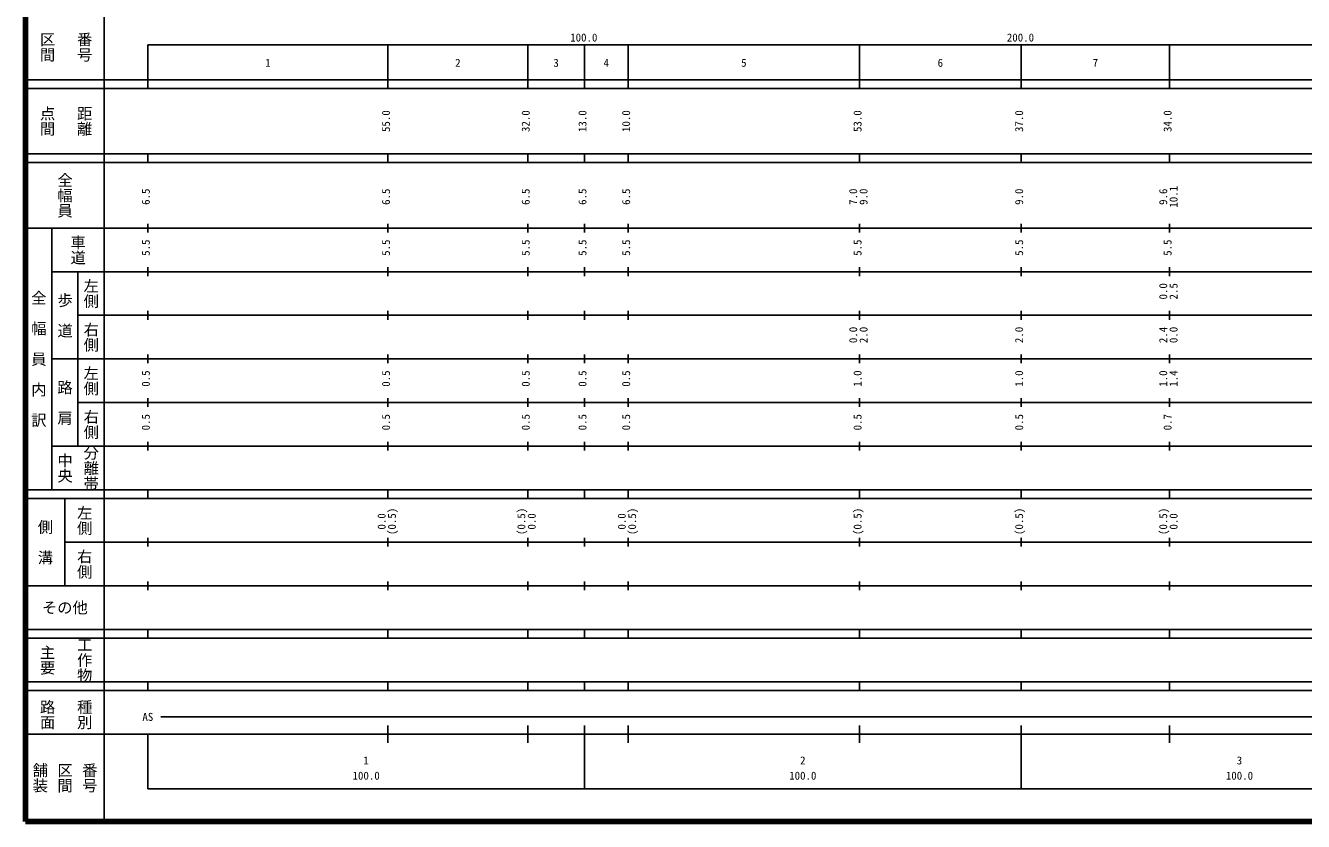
# Model space of a CAD drawing. Units: millimetres on the paper, enlarged 1000 times. Extents: x 40000 to 680000, y 20000 to 380000.
# Drawn here: x 40000 to 332654, y 20000 to 202409 of the extents above; entities that cross this region are included whole.
import ezdxf
from ezdxf.enums import TextEntityAlignment as Align

# ---------------------------------------------------------------- set-up
doc = ezdxf.new("R2010")
doc.units = ezdxf.units.MM
doc.header["$LTSCALE"] = 1000
doc.layers.add('M-TTL', color=2, linetype='Continuous', lineweight=140)
doc.layers.add('M-TTL-BAND', color=7, linetype='Continuous', lineweight=25)
doc.styles.add('@ＭＳ ゴシック', font='')
doc.styles.add('ＭＳ ゴシック', font='')
doc.styles.get('@ＭＳ ゴシック').set_extended_font_data('@MS Gothic')
doc.styles.get('ＭＳ ゴシック').set_extended_font_data('MS Gothic')

msp = doc.modelspace()

# ---------------------------------------------------------------- linework, layer by layer
at = {"layer": 'M-TTL'}
for p, q in [((40000, 380000), (40000, 20000)), ((40000, 20000), (680000, 20000))]:
    msp.add_line(p, q, dxfattribs=at)
at = {"layer": 'M-TTL-BAND'}
for p, q in [((58000, 370000), (58000, 20000)), ((68000, 198000), (579000, 198000)), ((68000, 198000), (68000, 188000)), ((123000, 188000), (123000, 198000)), ((155000, 188000), (155000, 198000)), ((168000, 188000), (168000, 198000)), ((178000, 188000), (178000, 198000)), ((231000, 188000), (231000, 198000)), ((268000, 188000), (268000, 198000)), ((302000, 188000), (302000, 198000)), ((40000, 190000), (579000, 190000)), ((40000, 188000), (579000, 188000)), ((40000, 173000), (579000, 173000)), ((68000, 171000), (68000, 173000)), ((123000, 171000), (123000, 173000)), ((155000, 171000), (155000, 173000)), ((168000, 171000), (168000, 173000)), ((178000, 171000), (178000, 173000)), ((231000, 171000), (231000, 173000)), ((268000, 171000), (268000, 173000)), ((302000, 171000), (302000, 173000)), ((40000, 171000), (579000, 171000)), ((40000, 156000), (579000, 156000)), ((46000, 96000), (46000, 156000)), ((68000, 155000), (68000, 157000)), ((123000, 155000), (123000, 157000)), ((155000, 155000), (155000, 157000)), ((168000, 155000), (168000, 157000)), ((178000, 155000), (178000, 157000)), ((231000, 155000), (231000, 157000)), ((268000, 155000), (268000, 157000)), ((302000, 155000), (302000, 157000)), ((68000, 145000), (68000, 147000)), ((123000, 145000), (123000, 147000)), ((155000, 145000), (155000, 147000)), ((168000, 145000), (168000, 147000)), ((178000, 145000), (178000, 147000)), ((231000, 145000), (231000, 147000)), ((268000, 145000), (268000, 147000)), ((302000, 145000), (302000, 147000)), ((46000, 146000), (579000, 146000)), ((52000, 146000), (52000, 106000)), ((52000, 136000), (579000, 136000)), ((68000, 135000), (68000, 137000)), ((123000, 135000), (123000, 137000)), ((155000, 135000), (155000, 137000)), ((168000, 135000), (168000, 137000)), ((178000, 135000), (178000, 137000)), ((231000, 135000), (231000, 137000)), ((268000, 135000), (268000, 137000)), ((302000, 135000), (302000, 137000)), ((46000, 126000), (579000, 126000)), ((68000, 125000), (68000, 127000)), ((123000, 125000), (123000, 127000)), ((155000, 125000), (155000, 127000)), ((168000, 125000), (168000, 127000)), ((178000, 125000), (178000, 127000)), ((231000, 125000), (231000, 127000)), ((268000, 125000), (268000, 127000)), ((302000, 125000), (302000, 127000)), ((52000, 116000), (579000, 116000)), ((68000, 115000), (68000, 117000)), ((123000, 115000), (123000, 117000)), ((155000, 115000), (155000, 117000)), ((168000, 115000), (168000, 117000)), ((178000, 115000), (178000, 117000)), ((231000, 115000), (231000, 117000)), ((268000, 115000), (268000, 117000)), ((302000, 115000), (302000, 117000)), ((46000, 106000), (579000, 106000)), ((68000, 105000), (68000, 107000)), ((123000, 105000), (123000, 107000)), ((155000, 105000), (155000, 107000)), ((168000, 105000), (168000, 107000)), ((178000, 105000), (178000, 107000)), ((231000, 105000), (231000, 107000)), ((268000, 105000), (268000, 107000)), ((302000, 105000), (302000, 107000)), ((40000, 96000), (579000, 96000)), ((40000, 94000), (579000, 94000)), ((49000, 94000), (49000, 74000)), ((68000, 94000), (68000, 96000)), ((123000, 94000), (123000, 96000)), ((155000, 94000), (155000, 96000)), ((168000, 94000), (168000, 96000)), ((178000, 94000), (178000, 96000)), ((231000, 94000), (231000, 96000)), ((268000, 94000), (268000, 96000)), ((302000, 94000), (302000, 96000)), ((68000, 83000), (68000, 85000)), ((123000, 83000), (123000, 85000)), ((155000, 83000), (155000, 85000)), ((168000, 83000), (168000, 85000)), ((178000, 83000), (178000, 85000)), ((231000, 83000), (231000, 85000)), ((268000, 83000), (268000, 85000)), ((302000, 83000), (302000, 85000)), ((49000, 84000), (579000, 84000)), ((40000, 74000), (579000, 74000)), ((68000, 73000), (68000, 75000)), ((123000, 73000), (123000, 75000)), ((155000, 73000), (155000, 75000)), ((168000, 73000), (168000, 75000)), ((178000, 73000), (178000, 75000)), ((231000, 73000), (231000, 75000)), ((268000, 73000), (268000, 75000)), ((302000, 73000), (302000, 75000)), ((40000, 64000), (579000, 64000)), ((40000, 62000), (579000, 62000)), ((68000, 62000), (68000, 64000)), ((123000, 62000), (123000, 64000)), ((155000, 62000), (155000, 64000)), ((168000, 62000), (168000, 64000)), ((178000, 62000), (178000, 64000)), ((231000, 62000), (231000, 64000)), ((268000, 62000), (268000, 64000)), ((302000, 62000), (302000, 64000)), ((40000, 52000), (579000, 52000)), ((40000, 50000), (579000, 50000)), ((68000, 50000), (68000, 52000)), ((123000, 50000), (123000, 52000)), ((155000, 50000), (155000, 52000)), ((168000, 50000), (168000, 52000)), ((178000, 50000), (178000, 52000)), ((231000, 50000), (231000, 52000)), ((268000, 50000), (268000, 52000)), ((302000, 50000), (302000, 52000)), ((71000, 44000), (565000, 44000)), ((123000, 38000), (123000, 42000)), ((155000, 38000), (155000, 42000)), ((168000, 27500), (168000, 42000)), ((178000, 38000), (178000, 42000)), ((231000, 38000), (231000, 42000)), ((268000, 27500), (268000, 42000)), ((302000, 38000), (302000, 42000)), ((40000, 40000), (579000, 40000)), ((68000, 40000), (68000, 27500)), ((68000, 27500), (579000, 27500))]:
    msp.add_line(p, q, dxfattribs=at)

# ---------------------------------------------------------------- texts
at = {"layer": 'M-TTL-BAND', "style": '@ＭＳ ゴシック'}
for s, p in [('区間', (45000, 197500)), ('番号', (53500, 197500)), ('点間', (45000, 180500)), ('距離', (53500, 180500)), ('全幅員', (49000, 163500)), ('車道', (52000, 151000)), ('左側', (55000, 141000)), ('全\u3000幅\u3000員\u3000内\u3000訳', (43000, 126000)), ('歩\u3000道', (49000, 136000)), ('右側', (55000, 131000)), ('左側', (55000, 121000)), ('路\u3000肩', (49000, 116000)), ('右側', (55000, 111000)), ('分離帯', (55000, 101000)), ('中央', (49000, 101000)), ('左側', (53500, 89000)), ('側\u3000溝', (44500, 84000)), ('右側', (53500, 79000)), ('工作物', (53500, 57000)), ('主要', (45000, 57000)), ('路面', (45000, 44500)), ('種別', (53500, 44500)), ('舗装', (43333, 30000)), ('区間', (49000, 30000)), ('番号', (54667, 30000))]:
    msp.add_text(s, height=2566, rotation=270, dxfattribs=at).set_placement(p, align=Align.MIDDLE_CENTER)
at = {"layer": 'M-TTL-BAND', "style": 'ＭＳ ゴシック'}
for s, p in [('100.0', (167844, 198195)), ('200.0', (267844, 198195)), ('1', (95500, 192405)), ('2', (139000, 192405)), ('3', (161500, 192405)), ('4', (173000, 192405)), ('5', (204500, 192405)), ('6', (249500, 192405)), ('7', (285000, 192405)), ('AS', (68000, 42500)), ('1', (118000, 32523)), ('2', (218000, 32523)), ('3', (318000, 32523)), ('100.0', (118000, 29033)), ('100.0', (218000, 29033)), ('100.0', (318000, 29033))]:
    msp.add_text(s, height=1833, dxfattribs=at).set_placement(p, align=Align.BOTTOM_CENTER)
for s, p in [('55.0', (124000, 180500)), ('32.0', (156000, 180500)), ('13.0', (169000, 180500)), ('10.0', (179000, 180500)), ('53.0', (232000, 180500)), ('37.0', (269000, 180500)), ('34.0', (303000, 180500)), ('6.5', (69000, 163174)), ('6.5', (124000, 163174)), ('6.5', (156000, 163174)), ('6.5', (169000, 163174)), ('6.5', (179000, 163174)), ('7.0', (231000, 163174)), ('9.0', (233370, 163174)), ('9.0', (269000, 163174)), ('9.6', (302000, 163174)), ('10.1', (304370, 163174)), ('5.5', (69000, 151500)), ('5.5', (124000, 151500)), ('5.5', (156000, 151500)), ('5.5', (169000, 151500)), ('5.5', (179000, 151500)), ('5.5', (232000, 151500)), ('5.5', (269000, 151500)), ('5.5', (303000, 151500)), ('0.0', (302000, 141500)), ('2.5', (304370, 141500)), ('0.0', (231000, 131500)), ('2.0', (233370, 131500)), ('2.0', (269000, 131500)), ('2.4', (302000, 131500)), ('0.0', (304370, 131500)), ('0.5', (69000, 121500)), ('0.5', (124000, 121500)), ('0.5', (156000, 121500)), ('0.5', (169000, 121500)), ('0.5', (179000, 121500)), ('1.0', (232000, 121500)), ('1.0', (269000, 121500)), ('1.0', (302000, 121500)), ('1.4', (304370, 121500)), ('0.5', (69000, 111500)), ('0.5', (124000, 111500)), ('0.5', (156000, 111500)), ('0.5', (169000, 111500)), ('0.5', (179000, 111500)), ('0.5', (232000, 111500)), ('0.5', (269000, 111500)), ('0.7', (303000, 111500)), ('(0.5)', (125370, 88764)), ('(0.5)', (155000, 88764)), ('(0.5)', (180370, 88764)), ('(0.5)', (232000, 88764)), ('(0.5)', (269000, 88764)), ('(0.5)', (302000, 88764)), ('0.0', (123000, 88764)), ('0.0', (157370, 88764)), ('0.0', (178000, 88764)), ('0.0', (304370, 88764))]:
    msp.add_text(s, height=1833, rotation=90, dxfattribs=at).set_placement(p, align=Align.BOTTOM_CENTER)
msp.add_text('その他', height=2566, dxfattribs=at).set_placement((49000, 69000), align=Align.MIDDLE_CENTER)

doc.saveas('drawing.dxf')
